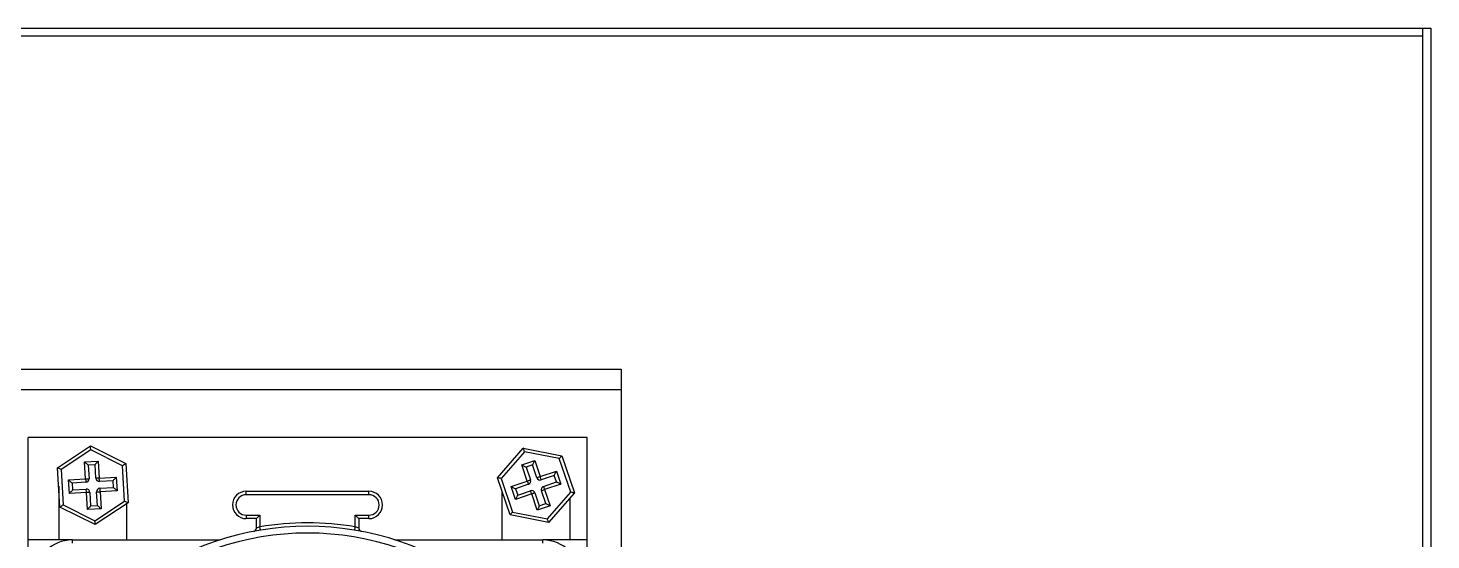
# Model space of a CAD drawing. Header units: millimetres. Extents: x 4754612 to 5801174, y 2368242 to 2777223.
# Drawn here: x 5038218.8 to 5038365.8, y 2456539.9 to 2456593.4 of the extents above; entities that cross this region are included whole.
import ezdxf

# ---------------------------------------------------------------- set-up
doc = ezdxf.new("R2010")
doc.units = ezdxf.units.MM
doc.header["$LTSCALE"] = 1000
doc.layers.add('(주)하나기공-LEADER', color=7, linetype='Continuous')

msp = doc.modelspace()

# ---------------------------------------------------------------- linework, layer by layer
at = {"layer": '(주)하나기공-LEADER', "color": 4}
msp.add_line((5038364.925, 2456468.44), (5038364.925, 2456593.44), dxfattribs=at)
at = {"layer": '(주)하나기공-LEADER', "color": 8, "linetype": 'ByBlock', "lineweight": -2}
for p, q in [((5038280.925, 2456555.583), (5038088.068, 2456555.583)), ((5038218.797, 2456539.868), (5038218.797, 2456550.583)), ((5038277.368, 2456550.583), (5038218.797, 2456550.583)), ((5038221.895, 2456547.429), (5038225.337, 2456549.699)), ((5038225.337, 2456549.699), (5038229.025, 2456547.853)), ((5038267.965, 2456546.383), (5038270.681, 2456549.486)), ((5038270.681, 2456549.486), (5038274.726, 2456548.686)), ((5038277.368, 2456539.868), (5038277.368, 2456550.583)), ((5038225.362, 2456549.288), (5038222.264, 2456547.244)), ((5038224.721, 2456548.036), (5038226.147, 2456548.121)), ((5038224.827, 2456546.253), (5038224.721, 2456548.036)), ((5038228.681, 2456547.626), (5038225.362, 2456549.288)), ((5038226.147, 2456548.121), (5038226.253, 2456546.338)), ((5038270.814, 2456549.096), (5038268.37, 2456546.303)), ((5038270.528, 2456547.719), (5038271.881, 2456548.179)), ((5038274.455, 2456548.376), (5038270.814, 2456549.096)), ((5038271.881, 2456548.179), (5038272.457, 2456546.489)), ((5038275.652, 2456544.863), (5038274.455, 2456548.376)), ((5038274.726, 2456548.686), (5038276.056, 2456544.783)), ((5038222.14, 2456543.312), (5038221.895, 2456547.429)), ((5038222.264, 2456547.244), (5038222.484, 2456543.539)), ((5038225.812, 2456547.743), (5038225.099, 2456547.701)), ((5038225.099, 2456547.701), (5038225.183, 2456546.275)), ((5038225.896, 2456546.317), (5038225.812, 2456547.743)), ((5038226.253, 2456546.338), (5038228.035, 2456546.444)), ((5038228.035, 2456546.444), (5038228.12, 2456545.018)), ((5038228.901, 2456543.921), (5038228.681, 2456547.626)), ((5038229.025, 2456547.853), (5038229.27, 2456543.736)), ((5038271.104, 2456546.028), (5038270.528, 2456547.719)), ((5038271.658, 2456547.726), (5038270.982, 2456547.496)), ((5038270.982, 2456547.496), (5038271.442, 2456546.144)), ((5038272.119, 2456546.374), (5038271.658, 2456547.726)), ((5038272.457, 2456546.489), (5038274.147, 2456547.065)), ((5038273.924, 2456546.612), (5038272.572, 2456546.151)), ((5038274.154, 2456545.936), (5038273.924, 2456546.612)), ((5038274.147, 2456547.065), (5038274.608, 2456545.713)), ((5038222.011, 2456545.477), (5038222.011, 2456539.868)), ((5038223.044, 2456546.147), (5038224.827, 2456546.253)), ((5038223.129, 2456544.721), (5038223.044, 2456546.147)), ((5038224.848, 2456545.897), (5038223.422, 2456545.812)), ((5038223.422, 2456545.812), (5038223.464, 2456545.099)), ((5038223.464, 2456545.099), (5038224.89, 2456545.184)), ((5038227.7, 2456546.066), (5038226.274, 2456545.982)), ((5038226.317, 2456545.269), (5038227.743, 2456545.353)), ((5038228.12, 2456545.018), (5038226.338, 2456544.912)), ((5038227.743, 2456545.353), (5038227.7, 2456546.066)), ((5038269.295, 2456542.479), (5038267.965, 2456546.383)), ((5038268.37, 2456546.303), (5038269.567, 2456542.789)), ((5038268.439, 2456544.991), (5038268.439, 2456539.868)), ((5038269.414, 2456545.452), (5038271.104, 2456546.028)), ((5038269.875, 2456544.1), (5038269.414, 2456545.452)), ((5038271.22, 2456545.69), (5038269.867, 2456545.23)), ((5038269.867, 2456545.23), (5038270.098, 2456544.553)), ((5038270.098, 2456544.553), (5038271.45, 2456545.014)), ((5038273.04, 2456543.67), (5038272.579, 2456545.022)), ((5038272.802, 2456545.475), (5038274.154, 2456545.936)), ((5038274.608, 2456545.713), (5038272.917, 2456545.137)), ((5038272.917, 2456545.137), (5038273.493, 2456543.447)), ((5038222.484, 2456543.539), (5038225.803, 2456541.878)), ((5038224.912, 2456544.827), (5038223.129, 2456544.721)), ((5038225.018, 2456543.045), (5038224.912, 2456544.827)), ((5038225.268, 2456544.848), (5038225.353, 2456543.422)), ((5038225.803, 2456541.878), (5038228.901, 2456543.921)), ((5038229.27, 2456543.736), (5038225.827, 2456541.466)), ((5038226.066, 2456543.465), (5038225.981, 2456544.891)), ((5038226.338, 2456544.912), (5038226.444, 2456543.13)), ((5038229.154, 2456539.868), (5038229.154, 2456543.66)), ((5038241.654, 2456544.599), (5038241.654, 2456544.956)), ((5038241.654, 2456544.956), (5038254.511, 2456544.956)), ((5038254.511, 2456544.599), (5038241.654, 2456544.599)), ((5038254.511, 2456544.599), (5038254.511, 2456544.956)), ((5038271.565, 2456544.676), (5038269.875, 2456544.1)), ((5038272.141, 2456542.986), (5038271.565, 2456544.676)), ((5038271.903, 2456544.791), (5038272.364, 2456543.439)), ((5038272.364, 2456543.439), (5038273.04, 2456543.67)), ((5038273.208, 2456542.07), (5038275.652, 2456544.863)), ((5038276.056, 2456544.783), (5038273.341, 2456541.679)), ((5038275.582, 2456539.868), (5038275.582, 2456544.241)), ((5038225.827, 2456541.466), (5038222.14, 2456543.312)), ((5038226.444, 2456543.13), (5038225.018, 2456543.045)), ((5038225.353, 2456543.422), (5038226.066, 2456543.465)), ((5038241.654, 2456542.456), (5038243.082, 2456542.456)), ((5038241.654, 2456542.456), (5038241.654, 2456542.099)), ((5038242.725, 2456542.099), (5038241.654, 2456542.099)), ((5038243.082, 2456542.456), (5038242.725, 2456542.099)), ((5038242.725, 2456541.111), (5038242.725, 2456542.099)), ((5038243.082, 2456542.456), (5038243.082, 2456541.24)), ((5038253.082, 2456541.24), (5038253.082, 2456542.456)), ((5038253.082, 2456542.456), (5038254.511, 2456542.456)), ((5038253.439, 2456542.099), (5038253.439, 2456541.111)), ((5038254.511, 2456542.099), (5038253.439, 2456542.099)), ((5038254.511, 2456542.099), (5038254.511, 2456542.456)), ((5038273.341, 2456541.679), (5038269.295, 2456542.479)), ((5038269.567, 2456542.789), (5038273.208, 2456542.07)), ((5038273.493, 2456543.447), (5038272.141, 2456542.986)), ((5038218.797, 2456517.804), (5038218.797, 2456539.868)), ((5038223.439, 2456539.868), (5038218.797, 2456539.868)), ((5038223.439, 2456539.511), (5038223.439, 2456539.868)), ((5038223.439, 2456539.868), (5038238.935, 2456539.868)), ((5038257.23, 2456539.868), (5038272.725, 2456539.868)), ((5038277.368, 2456539.868), (5038272.725, 2456539.868)), ((5038272.725, 2456539.511), (5038272.725, 2456539.868)), ((5038277.368, 2456517.804), (5038277.368, 2456539.868))]:
    msp.add_line(p, q, dxfattribs=at)
at = {"layer": '(주)하나기공-LEADER', "color": 4}
msp.add_lwpolyline([(5038364.925, 2456592.583), (5038065.782, 2456592.583), (5038065.782, 2456593.44), (5038065.782, 2456593.44), (5038364.925, 2456593.44)], dxfattribs=at)
msp.add_lwpolyline([(5038365.782, 2456593.44), (5038365.782, 2456593.44), (5038365.782, 2456343.44), (5038330.068, 2456343.44), (5038330.068, 2456350.583), (5038322.925, 2456350.583), (5038322.925, 2456351.44), (5038330.925, 2456351.44), (5038330.925, 2456344.297), (5038364.925, 2456344.297), (5038364.925, 2456593.44), (5038365.782, 2456593.44)], close=True, dxfattribs=at)
at = {"layer": '(주)하나기공-LEADER', "color": 8, "linetype": 'ByBlock', "lineweight": -2}
msp.add_lwpolyline([(5038280.925, 2456452.726), (5038088.068, 2456452.726), (5038088.068, 2456555.583), (5038088.068, 2456557.726), (5038280.925, 2456557.726), (5038280.925, 2456555.583)], close=True, dxfattribs=at)
for points in [[(5038225.362, 2456549.288), (5038225.357, 2456549.368), (5038225.353, 2456549.445), (5038225.348, 2456549.516), (5038225.345, 2456549.579), (5038225.342, 2456549.63), (5038225.339, 2456549.668), (5038225.338, 2456549.691), (5038225.337, 2456549.699)], [(5038270.814, 2456549.096), (5038270.788, 2456549.172), (5038270.763, 2456549.245), (5038270.74, 2456549.313), (5038270.72, 2456549.372), (5038270.703, 2456549.42), (5038270.691, 2456549.457), (5038270.683, 2456549.479), (5038270.681, 2456549.486)], [(5038224.721, 2456548.036), (5038224.795, 2456547.97), (5038224.865, 2456547.908), (5038224.931, 2456547.85), (5038224.988, 2456547.799), (5038225.035, 2456547.757), (5038225.07, 2456547.726), (5038225.091, 2456547.707), (5038225.099, 2456547.701)], [(5038226.147, 2456548.121), (5038226.081, 2456548.047), (5038226.019, 2456547.976), (5038225.961, 2456547.911), (5038225.91, 2456547.854), (5038225.868, 2456547.807), (5038225.837, 2456547.772), (5038225.818, 2456547.75), (5038225.812, 2456547.743)], [(5038271.881, 2456548.179), (5038271.837, 2456548.091), (5038271.795, 2456548.006), (5038271.757, 2456547.928), (5038271.723, 2456547.859), (5038271.695, 2456547.803), (5038271.675, 2456547.761), (5038271.662, 2456547.735), (5038271.658, 2456547.726)], [(5038274.455, 2456548.376), (5038274.508, 2456548.437), (5038274.559, 2456548.495), (5038274.606, 2456548.548), (5038274.647, 2456548.595), (5038274.681, 2456548.634), (5038274.706, 2456548.663), (5038274.721, 2456548.68), (5038274.726, 2456548.686)], [(5038222.264, 2456547.244), (5038222.192, 2456547.28), (5038222.122, 2456547.315), (5038222.059, 2456547.347), (5038222.003, 2456547.375), (5038221.957, 2456547.398), (5038221.923, 2456547.415), (5038221.902, 2456547.425), (5038221.895, 2456547.429)], [(5038227.7, 2456546.066), (5038227.707, 2456546.074), (5038227.726, 2456546.095), (5038227.757, 2456546.13), (5038227.798, 2456546.177), (5038227.849, 2456546.234), (5038227.907, 2456546.3), (5038227.97, 2456546.37), (5038228.035, 2456546.444)], [(5038228.681, 2456547.626), (5038228.748, 2456547.67), (5038228.812, 2456547.713), (5038228.872, 2456547.752), (5038228.924, 2456547.787), (5038228.967, 2456547.815), (5038228.999, 2456547.836), (5038229.018, 2456547.849), (5038229.025, 2456547.853)], [(5038270.528, 2456547.719), (5038270.617, 2456547.675), (5038270.702, 2456547.633), (5038270.78, 2456547.595), (5038270.849, 2456547.561), (5038270.905, 2456547.533), (5038270.947, 2456547.513), (5038270.973, 2456547.5), (5038270.982, 2456547.496)], [(5038272.457, 2456546.489), (5038272.391, 2456546.467), (5038272.327, 2456546.445), (5038272.269, 2456546.425), (5038272.218, 2456546.408), (5038272.176, 2456546.393), (5038272.144, 2456546.383), (5038272.125, 2456546.376), (5038272.119, 2456546.374)], [(5038272.572, 2456546.151), (5038272.57, 2456546.158), (5038272.563, 2456546.177), (5038272.552, 2456546.208), (5038272.538, 2456546.25), (5038272.521, 2456546.301), (5038272.501, 2456546.36), (5038272.479, 2456546.423), (5038272.457, 2456546.489)], [(5038273.924, 2456546.612), (5038273.928, 2456546.621), (5038273.941, 2456546.646), (5038273.962, 2456546.688), (5038273.989, 2456546.745), (5038274.023, 2456546.813), (5038274.062, 2456546.892), (5038274.103, 2456546.977), (5038274.147, 2456547.065)], [(5038223.044, 2456546.147), (5038223.118, 2456546.082), (5038223.189, 2456546.019), (5038223.254, 2456545.961), (5038223.311, 2456545.91), (5038223.358, 2456545.868), (5038223.393, 2456545.837), (5038223.415, 2456545.818), (5038223.422, 2456545.812)], [(5038223.129, 2456544.721), (5038223.195, 2456544.795), (5038223.257, 2456544.866), (5038223.315, 2456544.931), (5038223.366, 2456544.988), (5038223.408, 2456545.035), (5038223.439, 2456545.07), (5038223.458, 2456545.092), (5038223.464, 2456545.099)], [(5038224.827, 2456546.253), (5038224.896, 2456546.257), (5038224.963, 2456546.261), (5038225.025, 2456546.265), (5038225.079, 2456546.268), (5038225.123, 2456546.271), (5038225.156, 2456546.273), (5038225.177, 2456546.274), (5038225.183, 2456546.275)], [(5038224.827, 2456546.253), (5038224.831, 2456546.184), (5038224.835, 2456546.117), (5038224.839, 2456546.055), (5038224.842, 2456546.001), (5038224.845, 2456545.957), (5038224.846, 2456545.924), (5038224.848, 2456545.904), (5038224.848, 2456545.897)], [(5038224.912, 2456544.827), (5038224.908, 2456544.897), (5038224.904, 2456544.964), (5038224.9, 2456545.025), (5038224.897, 2456545.079), (5038224.894, 2456545.124), (5038224.892, 2456545.157), (5038224.891, 2456545.177), (5038224.89, 2456545.184)], [(5038226.253, 2456546.338), (5038226.183, 2456546.334), (5038226.116, 2456546.33), (5038226.055, 2456546.326), (5038226.001, 2456546.323), (5038225.956, 2456546.32), (5038225.924, 2456546.319), (5038225.903, 2456546.317), (5038225.896, 2456546.317)], [(5038226.274, 2456545.982), (5038226.274, 2456545.988), (5038226.273, 2456546.009), (5038226.271, 2456546.042), (5038226.268, 2456546.086), (5038226.265, 2456546.14), (5038226.261, 2456546.202), (5038226.257, 2456546.269), (5038226.253, 2456546.338)], [(5038226.317, 2456545.269), (5038226.317, 2456545.262), (5038226.318, 2456545.241), (5038226.32, 2456545.209), (5038226.323, 2456545.164), (5038226.326, 2456545.11), (5038226.33, 2456545.049), (5038226.334, 2456544.982), (5038226.338, 2456544.912)], [(5038227.743, 2456545.353), (5038227.75, 2456545.347), (5038227.771, 2456545.328), (5038227.806, 2456545.297), (5038227.853, 2456545.255), (5038227.91, 2456545.204), (5038227.976, 2456545.146), (5038228.047, 2456545.084), (5038228.12, 2456545.018)], [(5038268.37, 2456546.303), (5038268.291, 2456546.318), (5038268.215, 2456546.333), (5038268.145, 2456546.347), (5038268.084, 2456546.359), (5038268.033, 2456546.369), (5038267.996, 2456546.376), (5038267.973, 2456546.381), (5038267.965, 2456546.383)], [(5038269.414, 2456545.452), (5038269.503, 2456545.409), (5038269.588, 2456545.367), (5038269.666, 2456545.329), (5038269.735, 2456545.295), (5038269.791, 2456545.267), (5038269.833, 2456545.247), (5038269.859, 2456545.234), (5038269.867, 2456545.23)], [(5038271.104, 2456546.028), (5038271.17, 2456546.051), (5038271.234, 2456546.073), (5038271.292, 2456546.092), (5038271.343, 2456546.11), (5038271.385, 2456546.124), (5038271.417, 2456546.135), (5038271.436, 2456546.141), (5038271.442, 2456546.144)], [(5038271.104, 2456546.028), (5038271.127, 2456545.962), (5038271.148, 2456545.899), (5038271.168, 2456545.841), (5038271.186, 2456545.789), (5038271.2, 2456545.747), (5038271.211, 2456545.716), (5038271.217, 2456545.697), (5038271.22, 2456545.69)], [(5038271.565, 2456544.676), (5038271.543, 2456544.742), (5038271.521, 2456544.806), (5038271.501, 2456544.864), (5038271.484, 2456544.915), (5038271.469, 2456544.957), (5038271.459, 2456544.989), (5038271.452, 2456545.008), (5038271.45, 2456545.014)], [(5038272.579, 2456545.022), (5038272.586, 2456545.024), (5038272.605, 2456545.031), (5038272.636, 2456545.041), (5038272.678, 2456545.056), (5038272.73, 2456545.073), (5038272.788, 2456545.093), (5038272.851, 2456545.114), (5038272.917, 2456545.137)], [(5038272.802, 2456545.475), (5038272.804, 2456545.469), (5038272.811, 2456545.449), (5038272.822, 2456545.418), (5038272.836, 2456545.376), (5038272.853, 2456545.325), (5038272.873, 2456545.266), (5038272.895, 2456545.203), (5038272.917, 2456545.137)], [(5038274.154, 2456545.936), (5038274.163, 2456545.932), (5038274.189, 2456545.919), (5038274.231, 2456545.898), (5038274.287, 2456545.871), (5038274.356, 2456545.837), (5038274.434, 2456545.798), (5038274.519, 2456545.756), (5038274.608, 2456545.713)], [(5038222.14, 2456543.312), (5038222.146, 2456543.317), (5038222.166, 2456543.33), (5038222.198, 2456543.351), (5038222.24, 2456543.379), (5038222.293, 2456543.413), (5038222.352, 2456543.452), (5038222.417, 2456543.495), (5038222.484, 2456543.539)], [(5038225.268, 2456544.848), (5038225.261, 2456544.848), (5038225.241, 2456544.847), (5038225.208, 2456544.845), (5038225.164, 2456544.842), (5038225.11, 2456544.839), (5038225.048, 2456544.835), (5038224.981, 2456544.831), (5038224.912, 2456544.827)], [(5038225.981, 2456544.891), (5038225.988, 2456544.891), (5038226.008, 2456544.892), (5038226.041, 2456544.894), (5038226.086, 2456544.897), (5038226.14, 2456544.9), (5038226.201, 2456544.904), (5038226.268, 2456544.908), (5038226.338, 2456544.912)], [(5038229.27, 2456543.736), (5038229.264, 2456543.739), (5038229.248, 2456543.748), (5038229.22, 2456543.761), (5038229.184, 2456543.78), (5038229.138, 2456543.802), (5038229.085, 2456543.829), (5038229.027, 2456543.858), (5038228.965, 2456543.889), (5038228.901, 2456543.921)], [(5038269.875, 2456544.1), (5038269.918, 2456544.189), (5038269.96, 2456544.274), (5038269.999, 2456544.352), (5038270.032, 2456544.421), (5038270.06, 2456544.477), (5038270.081, 2456544.519), (5038270.093, 2456544.545), (5038270.098, 2456544.553)], [(5038271.903, 2456544.791), (5038271.897, 2456544.789), (5038271.877, 2456544.783), (5038271.846, 2456544.772), (5038271.804, 2456544.758), (5038271.753, 2456544.74), (5038271.695, 2456544.72), (5038271.631, 2456544.699), (5038271.565, 2456544.676)], [(5038273.04, 2456543.67), (5038273.049, 2456543.665), (5038273.075, 2456543.653), (5038273.116, 2456543.632), (5038273.173, 2456543.604), (5038273.242, 2456543.571), (5038273.32, 2456543.532), (5038273.405, 2456543.49), (5038273.493, 2456543.447)], [(5038276.056, 2456544.783), (5038276.05, 2456544.784), (5038276.032, 2456544.788), (5038276.002, 2456544.794), (5038275.962, 2456544.802), (5038275.912, 2456544.811), (5038275.854, 2456544.823), (5038275.79, 2456544.835), (5038275.722, 2456544.849), (5038275.652, 2456544.863)], [(5038225.353, 2456543.422), (5038225.347, 2456543.415), (5038225.328, 2456543.394), (5038225.297, 2456543.359), (5038225.255, 2456543.312), (5038225.204, 2456543.255), (5038225.146, 2456543.189), (5038225.083, 2456543.118), (5038225.018, 2456543.045)], [(5038226.066, 2456543.465), (5038226.073, 2456543.458), (5038226.095, 2456543.439), (5038226.13, 2456543.408), (5038226.177, 2456543.367), (5038226.234, 2456543.316), (5038226.299, 2456543.258), (5038226.37, 2456543.195), (5038226.444, 2456543.13)], [(5038253.439, 2456542.099), (5038253.433, 2456542.106), (5038253.412, 2456542.126), (5038253.379, 2456542.159), (5038253.335, 2456542.203), (5038253.281, 2456542.257), (5038253.219, 2456542.319), (5038253.152, 2456542.386), (5038253.082, 2456542.456)], [(5038269.295, 2456542.479), (5038269.301, 2456542.485), (5038269.316, 2456542.503), (5038269.341, 2456542.531), (5038269.375, 2456542.57), (5038269.416, 2456542.617), (5038269.463, 2456542.671), (5038269.514, 2456542.729), (5038269.567, 2456542.789)], [(5038272.364, 2456543.439), (5038272.36, 2456543.43), (5038272.347, 2456543.405), (5038272.326, 2456543.363), (5038272.299, 2456543.306), (5038272.265, 2456543.238), (5038272.226, 2456543.159), (5038272.185, 2456543.074), (5038272.141, 2456542.986)], [(5038273.341, 2456541.679), (5038273.338, 2456541.687), (5038273.331, 2456541.709), (5038273.319, 2456541.745), (5038273.302, 2456541.793), (5038273.282, 2456541.853), (5038273.259, 2456541.92), (5038273.234, 2456541.993), (5038273.208, 2456542.07)], [(5038225.827, 2456541.466), (5038225.827, 2456541.474), (5038225.825, 2456541.497), (5038225.823, 2456541.535), (5038225.82, 2456541.587), (5038225.816, 2456541.649), (5038225.812, 2456541.72), (5038225.807, 2456541.797), (5038225.803, 2456541.878)], [(5038243.141, 2456540.887), (5038243.14, 2456540.894), (5038243.137, 2456540.914), (5038243.131, 2456540.947), (5038243.124, 2456540.99), (5038243.115, 2456541.044), (5038243.105, 2456541.105), (5038243.094, 2456541.171), (5038243.082, 2456541.24)], [(5038253.023, 2456540.887), (5038253.025, 2456540.894), (5038253.028, 2456540.914), (5038253.033, 2456540.947), (5038253.041, 2456540.99), (5038253.05, 2456541.044), (5038253.06, 2456541.105), (5038253.071, 2456541.171), (5038253.082, 2456541.24)]]:
    msp.add_lwpolyline(points, dxfattribs=at)
for centre, radius, start, end in [((5038224.827, 2456546.253), 0.357, 273.40405, 3.40405), ((5038224.912, 2456544.827), 0.357, 3.40405, 93.40405), ((5038226.253, 2456546.338), 0.357, 183.40405, 273.40405), ((5038226.338, 2456544.912), 0.357, 93.40405, 183.40405), ((5038271.104, 2456546.028), 0.357, 288.81649, 18.81649), ((5038271.565, 2456544.676), 0.357, 18.81649, 108.81649), ((5038272.457, 2456546.489), 0.357, 198.81649, 288.81649), ((5038272.917, 2456545.137), 0.357, 108.81649, 198.81649), ((5038241.654, 2456543.527), 1.429, 90, 270), ((5038241.654, 2456543.527), 1.071, 90, 270), ((5038254.511, 2456543.527), 1.429, 270, 90), ((5038254.511, 2456543.527), 1.071, 270, 90), ((5038248.082, 2456511.297), 30, 51.83714, 128.16286), ((5038248.082, 2456511.297), 29.286, 51.14106, 128.85894), ((5038242.368, 2456541.111), 0.357, 280.84982, 0), ((5038245.852, 2456532.954), 8.736, 108.48293, 110.97154), ((5038248.082, 2456511.297), 30.357, 80.51985, 99.48015), ((5038250.327, 2456532.992), 8.695, 69.02264, 71.52288), ((5038253.797, 2456541.111), 0.357, 180, 259.15018), ((5038223.439, 2456535.94), 3.929, 90, 180), ((5038272.725, 2456535.94), 3.929, 0, 90)]:
    msp.add_arc(centre, radius, start, end, dxfattribs=at)

doc.saveas('drawing.dxf')
